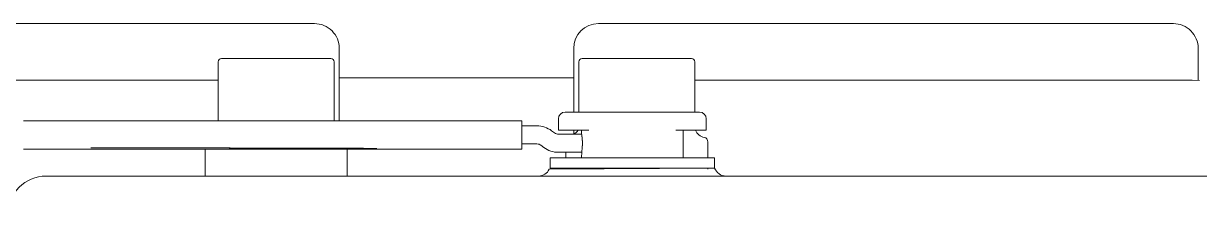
# Model space of a CAD drawing. Header units: millimetres. Extents: x 5194 to 16594, y 329 to 7592.
# Drawn here: x 10704 to 11225, y 4340 to 4425 of the extents above; entities that cross this region are included whole.
import ezdxf

# ---------------------------------------------------------------- set-up
doc = ezdxf.new("R2010")
doc.units = ezdxf.units.MM
doc.header["$MEASUREMENT"] = 0
doc.layers.add('PDF_Geometry', color=7, linetype='Continuous', true_color=0x231f20)

msp = doc.modelspace()

# ---------------------------------------------------------------- linework, layer by layer
at = {"layer": 'PDF_Geometry', "color": 0, "lineweight": 9}
for p, q in [((10832.88, 4424.66), (10577.9, 4424.66)), ((11213.88, 4424.66), (10958.9, 4424.66)), ((10843.9, 4381.62), (10843.9, 4413.66)), ((10947.88, 4413.66), (10947.88, 4385.48)), ((11224.88, 4399.54), (11224.88, 4413.66)), ((10791.64, 4409.17), (10840.12, 4409.17)), ((10951.65, 4409.17), (11000.14, 4409.17)), ((10790.14, 4407.66), (10790.14, 4381.62)), ((10841.64, 4407.66), (10841.64, 4381.62)), ((10950.16, 4407.66), (10950.16, 4385.47)), ((11001.64, 4407.66), (11001.64, 4385.47)), ((10569.51, 4399.67), (10790.15, 4399.67)), ((10843.9, 4400.67), (10947.76, 4400.67)), ((11001.64, 4399.67), (11222.28, 4399.67)), ((11225.48, 4399.53), (11222.26, 4399.66)), ((10941.09, 4382.46), (10941.09, 4377.47)), ((11003.69, 4385.47), (10944.1, 4385.47)), ((11006.69, 4377.47), (11006.69, 4382.46)), ((10703.83, 4381.62), (10924.9, 4381.62)), ((10924.9, 4381.62), (10924.9, 4369.11)), ((10931.58, 4379.38), (10924.9, 4379.38)), ((10939.42, 4376.25), (10938.11, 4377.19)), ((10941.09, 4377.47), (10954.54, 4377.47)), ((10947.88, 4377.47), (10947.88, 4375.67)), ((10951.39, 4377.47), (10951.39, 4375.67)), ((10993.25, 4377.47), (11006.7, 4377.47)), ((10996.39, 4365.17), (10996.39, 4377.47)), ((10951.39, 4375.67), (10941.2, 4375.67)), ((10951.39, 4375.64), (10951.39, 4375.67)), ((10951.41, 4375.64), (10951.39, 4375.64)), ((10951.41, 4375.62), (10951.41, 4375.64)), ((10951.41, 4375.6), (10951.41, 4375.62)), ((10951.41, 4375.58), (10951.41, 4375.6)), ((10951.41, 4375.55), (10951.41, 4375.58)), ((10951.41, 4375.53), (10951.41, 4375.55)), ((10951.43, 4375.53), (10951.41, 4375.53)), ((10951.43, 4375.51), (10951.43, 4375.53)), ((10951.43, 4375.35), (10951.43, 4375.37)), ((10951.45, 4375.35), (10951.43, 4375.35)), ((10951.45, 4375.33), (10951.45, 4375.35)), ((10951.45, 4375.31), (10951.45, 4375.33)), ((10951.45, 4375.28), (10951.45, 4375.31)), ((10951.45, 4375.26), (10951.45, 4375.28)), ((10951.45, 4375.24), (10951.45, 4375.26)), ((10951.48, 4375.24), (10951.45, 4375.24)), ((10951.47, 4375.2), (10951.47, 4375.22)), ((10951.47, 4375.04), (10951.47, 4375.07)), ((10951.49, 4375.04), (10951.47, 4375.04)), ((10951.48, 4375.22), (10951.48, 4375.24)), ((10951.49, 4375.02), (10951.49, 4375.04)), ((10951.49, 4375), (10951.49, 4375.02)), ((10951.49, 4374.98), (10951.49, 4375)), ((10951.49, 4374.95), (10951.49, 4374.98)), ((10951.49, 4374.93), (10951.49, 4374.95)), ((10951.52, 4374.93), (10951.49, 4374.93)), ((10951.52, 4374.91), (10951.52, 4374.93)), ((10951.52, 4374.71), (10951.52, 4374.73)), ((10951.56, 4374.71), (10951.52, 4374.71)), ((10951.56, 4374.68), (10951.56, 4374.71)), ((10951.56, 4374.46), (10951.56, 4374.48)), ((10951.58, 4374.46), (10951.56, 4374.46)), ((10951.58, 4374.44), (10951.58, 4374.46)), ((10951.58, 4374.41), (10951.58, 4374.44)), ((10951.58, 4374.39), (10951.58, 4374.41)), ((10951.58, 4374.37), (10951.58, 4374.39)), ((10951.58, 4374.35), (10951.58, 4374.37)), ((10951.58, 4374.32), (10951.58, 4374.35)), ((10951.61, 4374.32), (10951.58, 4374.32)), ((10951.61, 4374.3), (10951.61, 4374.32)), ((10951.61, 4374.08), (10951.61, 4374.1)), ((10951.63, 4374.08), (10951.61, 4374.08)), ((10951.63, 4374.05), (10951.63, 4374.08)), ((10951.63, 4373.9), (10951.63, 4373.92)), ((10951.65, 4373.9), (10951.63, 4373.9)), ((10951.65, 4373.87), (10951.65, 4373.9)), ((10951.65, 4373.56), (10951.65, 4373.58)), ((10951.67, 4373.56), (10951.65, 4373.56)), ((10951.67, 4373.54), (10951.67, 4373.56)), ((10951.67, 4373.4), (10951.67, 4373.42)), ((10951.7, 4373.4), (10951.67, 4373.4)), ((10951.7, 4373.38), (10951.7, 4373.4)), ((10951.7, 4372.88), (10951.7, 4372.91)), ((10951.74, 4372.88), (10951.7, 4372.88)), ((10951.74, 4372.86), (10951.74, 4372.88)), ((10951.74, 4372.52), (10951.74, 4372.55)), ((10951.74, 4372.49), (10951.74, 4372.52)), ((10951.74, 4371.93), (10951.74, 4371.95)), ((10951.77, 4371.93), (10951.74, 4371.93)), ((10951.77, 4371.91), (10951.77, 4371.93)), ((11007.39, 4372.27), (11007.39, 4365.17)), ((10703.81, 4369.13), (10703.83, 4369.13)), ((10703.83, 4369.12), (10924.9, 4369.12)), ((10784.39, 4369.12), (10784.39, 4357.16)), ((10847.4, 4369.12), (10847.4, 4357.16)), ((10931.58, 4371.36), (10924.9, 4371.36)), ((10934.65, 4369.82), (10933.37, 4370.77)), ((10951.39, 4367.67), (10941.2, 4367.66)), ((10944.38, 4367.67), (10944.38, 4365.18)), ((10951.39, 4365.17), (10951.43, 4367.83)), ((10951.41, 4367.69), (10951.39, 4367.69)), ((10951.39, 4367.69), (10951.39, 4367.67)), ((10951.43, 4367.81), (10951.41, 4367.81)), ((10951.41, 4367.81), (10951.41, 4367.78)), ((10951.41, 4367.78), (10951.41, 4367.76)), ((10951.41, 4367.76), (10951.41, 4367.74)), ((10951.41, 4367.74), (10951.41, 4367.72)), ((10951.41, 4367.72), (10951.41, 4367.69)), ((10951.43, 4367.83), (10951.43, 4367.81)), ((10951.61, 4369.23), (10951.61, 4369.26)), ((10951.61, 4369.26), (10951.63, 4369.26)), ((10951.63, 4369.41), (10951.63, 4369.43)), ((10951.63, 4369.43), (10951.65, 4369.43)), ((10951.63, 4369.26), (10951.63, 4369.28)), ((10951.65, 4369.75), (10951.65, 4369.77)), ((10951.65, 4369.77), (10951.68, 4369.77)), ((10951.65, 4369.43), (10951.65, 4369.46)), ((10951.68, 4369.91), (10951.68, 4369.93)), ((10951.68, 4369.93), (10951.7, 4369.93)), ((10951.68, 4369.77), (10951.68, 4369.79)), ((10951.7, 4370.45), (10951.7, 4370.47)), ((10951.7, 4370.47), (10951.74, 4370.47)), ((10951.7, 4369.93), (10951.7, 4369.95)), ((10951.74, 4371.39), (10951.74, 4371.41)), ((10951.74, 4371.41), (10951.77, 4371.41)), ((10951.74, 4370.47), (10951.74, 4370.49)), ((10951.77, 4371.41), (10951.77, 4371.44)), ((11010.38, 4365.17), (10937.4, 4365.16)), ((10937.4, 4365.16), (10937.4, 4360.67)), ((11010.38, 4360.67), (11010.38, 4365.17)), ((11233.91, 4357.16), (10713.89, 4357.16)), ((10936.99, 4360.16), (11010.38, 4360.67)), ((10937.4, 4360.67), (11010.38, 4360.67)), ((10944.38, 4360.67), (10944.38, 4360.17)), ((11007.39, 4360.67), (11007.39, 4360.17))]:
    msp.add_line(p, q, dxfattribs=at)
for centre, major_axis, ratio, start_param, end_param in [((10832.91, 4413.67), (-7.77, 7.77), 1, 3.926178, 5.500407), ((10958.9, 4413.64), (-7.79, 7.79), 1, -0.785307, 0.783692), ((11213.9, 4413.67), (-7.77, 7.77), 1, 3.925961, 5.499023), ((10840.13, 4407.66), (1.07, 1.07), 1, 5.50367, 7.074349), ((10944.1, 4382.46), (-2.13, 2.13), 1, -0.784997, 0.785682), ((11003.68, 4382.46), (2.13, 2.13), 1, 5.497816, 7.064166), ((10931.57, 4368.49), (7.7, 7.7), 1, 0.140998, 0.784863), ((10944.51, 4381.36), (4.68, 4.68), 1, 4.460033, 4.867265), ((11006.64, 4379.17), (3.53, 3.53), 1, 2.703704, 3.752734), ((11005.39, 4372.29), (-1.42, 1.42), 1, 3.920519, 5.304922), ((10691.53, 4369.36), (-169.01, 0), 0.001651, 1.860083, 4.460078), ((10931.58, 4368.35), (-2.13, 2.13), 1, -1.423961, -0.786662), ((10941.17, 4378.59), (-7.73, 7.73), 1, 1.716777, 2.358303), ((10938.02, 4370.76), (9.69, 9.69), 1, 5.292024, 5.327108), ((10949.62, 4369.19), (-1.41, 1.41), 1, 3.624863, 3.945324), ((10713.89, 4340.16), (12.02, 12.02), 1, 0.785506, 2.35621), ((10932.37, 4362.22), (3.57, 3.57), 1, 3.926955, 5.078804), ((11015.54, 4362.73), (3.93, 3.93), 1, 2.735918, 3.898605)]:
    msp.add_ellipse(centre, major_axis=major_axis, ratio=ratio, start_param=start_param, end_param=end_param, dxfattribs=at)
for points in [[(10791.64, 4409.17), (10790.83, 4409.17), (10790.15, 4408.49), (10790.15, 4407.66)], [(10951.65, 4409.17), (10950.82, 4409.17), (10950.17, 4408.49), (10950.17, 4407.66)], [(11001.64, 4407.66), (11001.64, 4408.5), (11000.99, 4409.17), (11000.15, 4409.17)], [(10939.42, 4376.25), (10939.91, 4375.87), (10940.57, 4375.66), (10941.2, 4375.66)], [(10951.43, 4375.37), (10951.43, 4375.42), (10951.43, 4375.46), (10951.43, 4375.51)], [(10951.47, 4375.07), (10951.47, 4375.11), (10951.47, 4375.16), (10951.47, 4375.2)], [(10951.52, 4374.73), (10951.52, 4374.8), (10951.52, 4374.84), (10951.52, 4374.91)], [(10951.56, 4374.48), (10951.56, 4374.55), (10951.56, 4374.62), (10951.56, 4374.68)], [(10951.61, 4374.1), (10951.61, 4374.17), (10951.61, 4374.23), (10951.61, 4374.3)], [(10951.63, 4373.92), (10951.63, 4373.96), (10951.63, 4374.01), (10951.63, 4374.05)], [(10951.65, 4373.58), (10951.65, 4373.67), (10951.65, 4373.78), (10951.65, 4373.87)], [(10951.67, 4373.42), (10951.67, 4373.47), (10951.67, 4373.49), (10951.67, 4373.54)], [(10951.7, 4372.91), (10951.7, 4373.06), (10951.7, 4373.22), (10951.7, 4373.38)], [(10951.74, 4372.55), (10951.74, 4372.66), (10951.74, 4372.75), (10951.74, 4372.86)], [(10951.74, 4371.95), (10951.74, 4372.13), (10951.74, 4372.31), (10951.74, 4372.49)], [(10951.77, 4371.44), (10951.77, 4371.59), (10951.77, 4371.75), (10951.77, 4371.91)], [(10951.43, 4367.83), (10951.43, 4367.87), (10951.43, 4367.92), (10951.43, 4367.96)], [(10951.52, 4368.44), (10951.52, 4368.48), (10951.52, 4368.55), (10951.52, 4368.59)], [(10951.63, 4369.28), (10951.63, 4369.32), (10951.63, 4369.37), (10951.63, 4369.41)], [(10951.65, 4369.46), (10951.65, 4369.55), (10951.65, 4369.66), (10951.65, 4369.75)], [(10951.68, 4369.79), (10951.68, 4369.84), (10951.68, 4369.86), (10951.68, 4369.91)], [(10951.7, 4369.95), (10951.7, 4370.11), (10951.7, 4370.29), (10951.7, 4370.45)], [(10951.74, 4370.49), (10951.74, 4370.78), (10951.74, 4371.1), (10951.74, 4371.39)]]:
    msp.add_open_spline(points, degree=3, dxfattribs=at)

doc.saveas('drawing.dxf')
